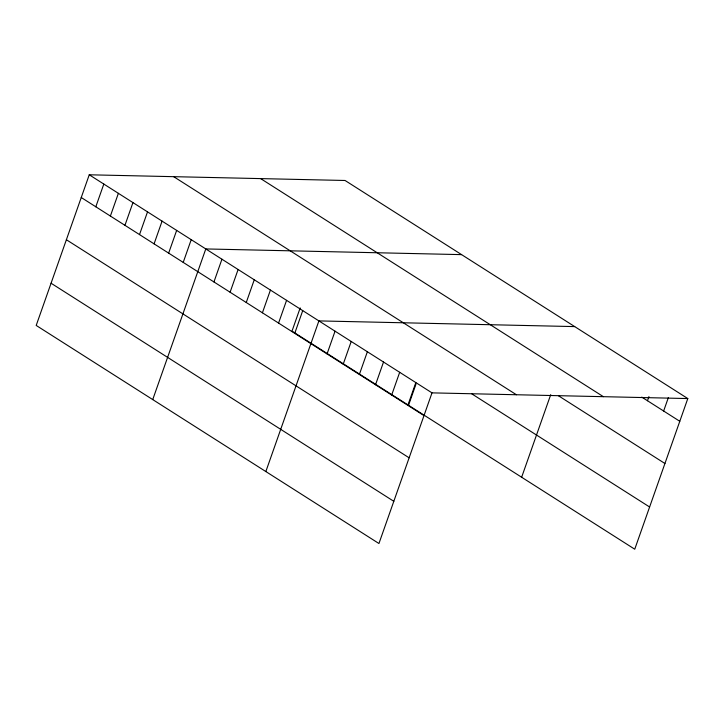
<?xml version="1.0" encoding="UTF-8"?>
<svg xmlns="http://www.w3.org/2000/svg" width="724" height="724" viewBox="0 0 724 724"><rect width="100%" height="100%" fill="white"/><g stroke="black" fill="none" stroke-linecap="round" stroke-linejoin="round"><path stroke-width="1.09" d="M687.8 398.562L345.058 180.484L89.251 174.792L36.2 325.438L378.942 543.516L432.002 392.87L687.8 398.562L634.749 549.208L291.998 331.13L300.179 307.917M95.812 206.793L103.822 184.059M110.383 216.06L118.383 193.326M124.944 225.327L132.954 202.593M139.515 234.594L147.524 211.861M154.085 243.861L162.085 221.128M168.647 253.129L176.656 230.395M183.217 262.396L191.217 239.662M152.737 399.585L205.788 248.938L461.586 254.631M213.942 281.944L221.942 259.219M230.096 292.224L238.106 269.5M246.251 302.505L254.26 279.781M262.414 312.786L270.423 290.062M278.568 323.076L286.577 300.342M294.731 333.357L302.732 310.623M265.844 471.55L318.895 320.904L574.693 326.596M327.049 353.918L335.049 331.185M343.203 364.199L351.212 341.466M359.357 374.48L367.367 351.746M375.521 384.761L383.521 362.027M391.675 395.042L399.684 372.308M407.838 405.322L415.838 382.589M408.535 405.277L415.965 384.173M521.642 477.243L550.729 394.643M647.482 400.734L648.93 396.598M663.636 411.015L668.37 397.576M641.772 397.105L679.791 421.296M260.64 178.602L603.382 396.68M558.476 395.775L664.931 463.505M173.669 176.665L516.411 394.743M471.876 393.91L649.609 506.999M89.251 174.792L432.002 392.87M81.251 197.516L423.993 415.603M66.382 239.734L409.123 457.812M51.069 283.229L393.811 501.307"/></g></svg>
